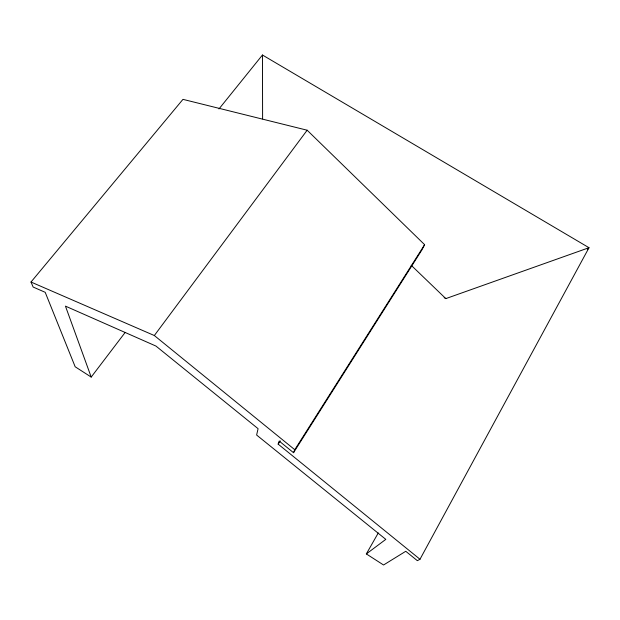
<?xml version="1.0" encoding="UTF-8"?>
<svg xmlns="http://www.w3.org/2000/svg" width="620" height="620" viewBox="0 0 620 620"><rect width="100%" height="100%" fill="white"/><g stroke="black" fill="none" stroke-linecap="round" stroke-linejoin="round"><path stroke-width="0.93" d="M218.976 108.95L262.454 55.01L589 247.706L419.988 559.263L278.147 444.137L279.171 441.053L293.531 452.701L421.98 249.798L424.623 244.683L307.156 130.216L182.962 99.363L31 282.03L33.147 287.052L45.206 292.322L75.175 366.776L91.202 377.076L125.209 332.382M293.531 452.701L294.771 449.709L424.623 244.683M419.988 559.263L417.361 560.682L405.767 551.288L383.555 564.99L366.335 553.923L378.278 532.944M278.147 444.137L280.24 440.882M31 282.03L154.333 335.529L307.156 130.216M587.295 249.597L589 247.706L445.827 298.608L444.168 297.608M366.335 553.923L385.81 539.369L256.618 435.031L258.083 428.683L155.946 346.061L65.449 306.133L91.202 377.076M154.333 335.529L294.771 449.709M411.176 265.259L445.827 298.608M262.454 55.01L262.609 118.9"/></g></svg>
